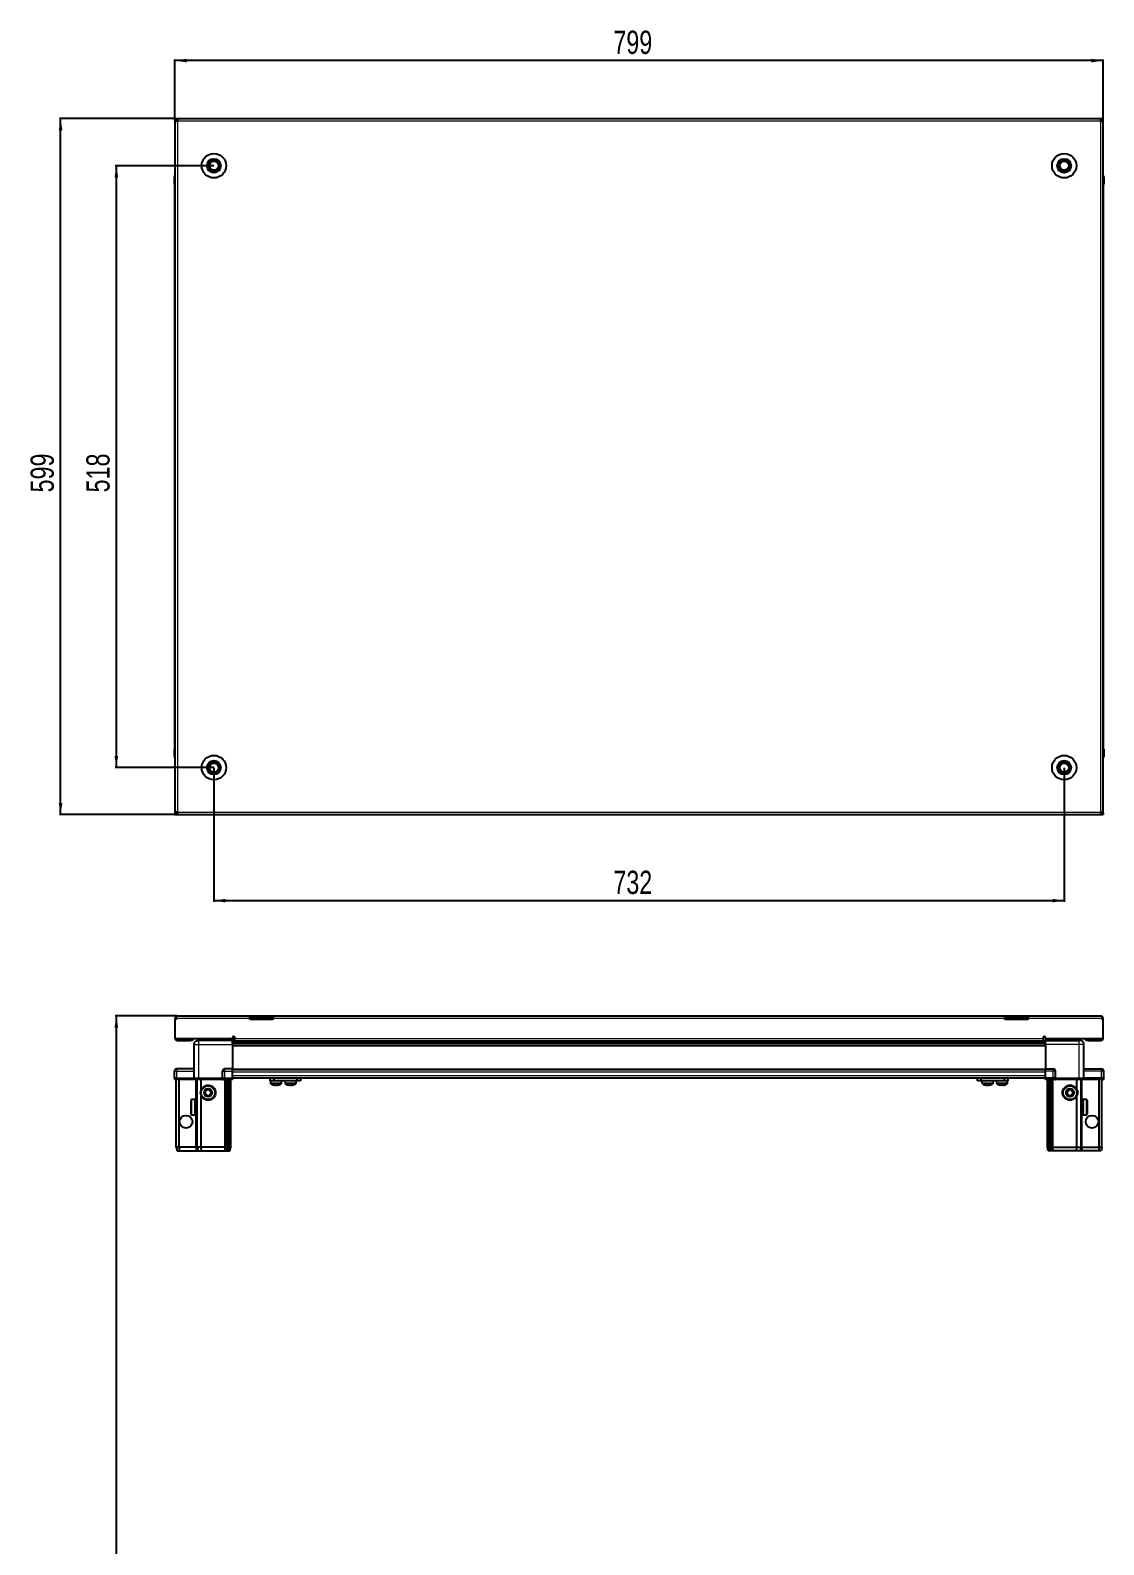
# Model space of a CAD drawing. Header units: millimetres. Extents: x 834 to 4671, y -809 to 1907.
# Drawn here: x 834 to 1758, y 549 to 1852 of the extents above; entities that cross this region are included whole.
import ezdxf

# ---------------------------------------------------------------- set-up
doc = ezdxf.new("R2010")
doc.units = ezdxf.units.MM
doc.layers.add('FORMAT', color=7, linetype='Continuous')
doc.styles.add('SLDTEXTSTYLE0', font='TXT', dxfattribs={"width": 0.75})
doc.dimstyles.new('SLDDIMSTYLE0', dxfattribs={"dimtxt": 20, "dimasz": 10, "dimexe": 0, "dimexo": 0.0625, "dimgap": 5, "dimtad": 2, "dimdec": 1, "dimrnd": 1e-09, "dimzin": 12, "dimdsep": 46, "dimtxsty": 'SLDTEXTSTYLE0', "dimsah": 1, "dimcen": 0.09, "dimadec": 0, "dimazin": 3, "dimtfac": 1, "dimtofl": 0, "dimtmove": 0, "dimatfit": 3, "dimfxl": 0, "dimfrac": 2, "dimtolj": 1, "dimtzin": 12, "dimarcsym": 0})

# ---------------------------------------------------------------- blocks, each defined once
blk = doc.blocks.new('_D')
at = {"layer": 'FORMAT'}
for p, q in [((958.3, 1776.3), (858.8, 1776.3)), ((859.8, 1177.3), (859.8, 1776.3)), ((958.3, 1177.3), (858.8, 1177.3))]:
    blk.add_line(p, q, dxfattribs=at)
for points in [[(859.8, 1776.3), (858.3, 1766.3), (861.4, 1766.3)], [(859.8, 1177.3), (861.4, 1187.3), (858.3, 1187.3)]]:
    blk.add_solid(points, dxfattribs=at)
at = {"layer": 'FORMAT', "insert": (834, 1454.6), "char_height": 20, "attachment_point": 1, "rotation": 90, "style": 'SLDTEXTSTYLE0'}
blk.add_mtext('599', dxfattribs=at)
blk = doc.blocks.new('_D_1')
at = {"layer": 'FORMAT'}
for p, q in [((958.3, 1776.3), (958.3, 1827.3)), ((1757.3, 1826.3), (958.3, 1826.3)), ((1757.3, 1776.3), (1757.3, 1827.3))]:
    blk.add_line(p, q, dxfattribs=at)
for points in [[(958.3, 1826.3), (968.3, 1824.7), (968.3, 1827.8)], [(1757.3, 1826.3), (1747.3, 1827.8), (1747.3, 1824.7)]]:
    blk.add_solid(points, dxfattribs=at)
at = {"layer": 'FORMAT', "insert": (1335.7, 1852), "char_height": 20, "attachment_point": 1, "style": 'SLDTEXTSTYLE0'}
blk.add_mtext('799', dxfattribs=at)
blk = doc.blocks.new('_D_2')
at = {"layer": 'FORMAT'}
for p, q in [((991.8, 1217.7), (991.8, 1102.3)), ((1723.8, 1217.7), (1723.8, 1102.3)), ((991.8, 1103.3), (1723.8, 1103.3))]:
    blk.add_line(p, q, dxfattribs=at)
for points in [[(991.8, 1103.3), (1001.8, 1101.7), (1001.8, 1104.8)], [(1723.8, 1103.3), (1713.8, 1104.8), (1713.8, 1101.7)]]:
    blk.add_solid(points, dxfattribs=at)
at = {"layer": 'FORMAT', "insert": (1335.7, 1129), "char_height": 20, "attachment_point": 1, "style": 'SLDTEXTSTYLE0'}
blk.add_mtext('732', dxfattribs=at)
blk = doc.blocks.new('_D_3')
at = {"layer": 'FORMAT'}
for p, q in [((991.8, 1735.8), (906.8, 1735.8)), ((907.8, 1735.8), (907.8, 1217.8)), ((991.8, 1217.8), (906.8, 1217.8))]:
    blk.add_line(p, q, dxfattribs=at)
for points in [[(907.8, 1735.8), (906.3, 1725.8), (909.4, 1725.8)], [(907.8, 1217.8), (909.4, 1227.8), (906.3, 1227.8)]]:
    blk.add_solid(points, dxfattribs=at)
at = {"layer": 'FORMAT', "insert": (882, 1454.6), "char_height": 20, "attachment_point": 1, "rotation": 90, "style": 'SLDTEXTSTYLE0'}
blk.add_mtext('518', dxfattribs=at)
blk = doc.blocks.new('_D_8')
at = {"layer": 'FORMAT'}
for p, q in [((959.9, 1004), (906.8, 1004)), ((907.8, 1004), (907.8, -802.7)), ((960.4, -802.7), (906.8, -802.7))]:
    blk.add_line(p, q, dxfattribs=at)
for points in [[(907.8, 1004), (906.3, 994), (909.4, 994)], [(907.8, -802.7), (909.4, -792.7), (906.3, -792.7)]]:
    blk.add_solid(points, dxfattribs=at)
at = {"layer": 'FORMAT', "insert": (882, 60), "char_height": 20, "attachment_point": 1, "rotation": 90, "style": 'SLDTEXTSTYLE0'}
blk.add_mtext('1806,7', dxfattribs=at)

msp = doc.modelspace()

# ---------------------------------------------------------------- linework, layer by layer
at = {"color": 7, "linetype": 'Continuous', "lineweight": 25}
for p, q in [((958.32, 1774.76), (958.32, 1776.26)), ((960.42, 1776.26), (958.32, 1776.26)), ((958.32, 1774.76), (960.42, 1774.76)), ((958.32, 1774.76), (958.32, 1774.16)), ((958.32, 1774.16), (958.32, 1179.36)), ((958.32, 1774.16), (960.42, 1774.16)), ((960.42, 1776.26), (960.42, 1774.16)), ((1755.22, 1776.26), (960.42, 1776.26)), ((1755.22, 1774.16), (1755.22, 1776.26)), ((1757.32, 1776.26), (1755.22, 1776.26)), ((1755.22, 1774.76), (1757.32, 1774.76)), ((1755.22, 1774.16), (1757.32, 1774.16)), ((1757.32, 1774.76), (1757.32, 1776.26)), ((1757.32, 1774.16), (1757.32, 1774.76)), ((1757.32, 1179.36), (1757.32, 1774.16)), ((957.82, 1726.26), (957.82, 1719.76)), ((957.82, 1719.76), (957.82, 1726.26)), ((1757.32, 1727.58), (1757.32, 1727.58)), ((1757.82, 1726.26), (1757.82, 1719.76)), ((1757.82, 1719.76), (1757.82, 1726.26)), ((957.82, 1719.76), (957.82, 1719.76)), ((958.32, 1719.76), (957.82, 1719.76)), ((957.97, 1719.76), (957.97, 1233.76)), ((1757.32, 1719.76), (1757.82, 1719.76)), ((1757.67, 1233.76), (1757.67, 1719.76)), ((1757.82, 1719.76), (1757.82, 1719.76)), ((1757.82, 1719.76), (1757.82, 1719.76)), ((957.82, 1227.26), (957.82, 1233.76)), ((957.82, 1233.76), (957.82, 1233.76)), ((957.82, 1233.76), (957.82, 1233.76)), ((957.82, 1233.76), (957.82, 1227.26)), ((958.32, 1233.76), (957.82, 1233.76)), ((958.32, 1225.93), (958.32, 1225.93)), ((1757.32, 1233.76), (1757.82, 1233.76)), ((1757.82, 1233.76), (1757.82, 1233.76)), ((1757.82, 1227.26), (1757.82, 1233.76)), ((1757.82, 1233.76), (1757.82, 1227.26)), ((960.42, 1179.36), (958.32, 1179.36)), ((958.32, 1179.36), (958.32, 1178.76)), ((958.32, 1178.76), (958.32, 1177.26)), ((960.42, 1178.76), (958.32, 1178.76)), ((958.32, 1177.26), (960.42, 1177.26)), ((960.42, 1179.36), (960.42, 1177.26)), ((960.42, 1177.26), (1755.22, 1177.26)), ((1757.32, 1179.36), (1755.22, 1179.36)), ((1755.22, 1177.26), (1755.22, 1179.36)), ((1757.32, 1178.76), (1755.22, 1178.76)), ((1755.22, 1177.26), (1757.32, 1177.26)), ((1757.32, 1178.76), (1757.32, 1179.36)), ((1757.32, 1178.76), (1757.32, 1177.26)), ((959.92, 1003.98), (1022.82, 1003.98)), ((1022.82, 1001.88), (1022.82, 1003.98)), ((1022.82, 1003.98), (1032.82, 1003.98)), ((1032.82, 1003.98), (1042.82, 1003.98)), ((1042.82, 1003.98), (1672.82, 1003.98)), ((1042.82, 1003.98), (1042.82, 1001.88)), ((1672.82, 1001.88), (1672.82, 1003.98)), ((1672.82, 1003.98), (1682.82, 1003.98)), ((1682.82, 1003.98), (1692.82, 1003.98)), ((1692.82, 1003.98), (1755.72, 1003.98)), ((1692.82, 1003.98), (1692.82, 1001.88)), ((959.32, 1001.88), (958.32, 1001.88)), ((958.32, 1001.88), (958.32, 1000.98)), ((958.32, 1000.98), (958.32, 984.48)), ((959.32, 1000.98), (958.32, 1000.98)), ((959.32, 1001.88), (959.32, 1000.98)), ((1032.82, 1002.48), (1022.82, 1002.48)), ((1022.82, 1000.98), (1022.82, 1001.88)), ((1042.82, 1000.98), (1022.82, 1000.98)), ((1042.82, 1002.48), (1032.82, 1002.48)), ((1042.82, 1000.98), (1042.82, 1001.88)), ((1682.82, 1002.48), (1672.82, 1002.48)), ((1672.82, 1000.98), (1672.82, 1001.88)), ((1692.82, 1000.98), (1672.82, 1000.98)), ((1692.82, 1002.48), (1682.82, 1002.48)), ((1692.82, 1000.98), (1692.82, 1001.88)), ((1756.32, 1001.88), (1756.32, 1000.98)), ((1756.32, 1001.88), (1757.32, 1001.88)), ((1757.32, 1000.98), (1756.32, 1000.98)), ((1757.32, 1000.98), (1757.32, 1001.88)), ((1757.32, 984.48), (1757.32, 1000.98)), ((958.32, 984.48), (1007.82, 984.48)), ((960.42, 982.98), (971.32, 982.98)), ((973.32, 982.98), (971.32, 982.98)), ((973.32, 984.48), (973.32, 982.98)), ((974.82, 950.48), (974.82, 979.48)), ((978.57, 984.48), (978.57, 982.98)), ((1007.82, 982.98), (978.82, 982.98)), ((1005.07, 982.98), (1005.07, 984.48)), ((1007.82, 984.48), (1007.82, 985.33)), ((1007.82, 984.48), (1007.82, 982.98)), ((1007.82, 982.33), (1031.7, 982.33)), ((1707.82, 980.53), (1007.82, 980.53)), ((1707.82, 980.5), (1007.82, 980.5)), ((1007.82, 979.48), (1007.82, 958.48)), ((1009.82, 985.33), (1009.82, 984.58)), ((1009.82, 982.48), (1009.82, 984.58)), ((1009.82, 982.48), (1705.82, 982.48)), ((1026.33, 982.48), (1026.33, 982.33)), ((1026.49, 982.48), (1026.49, 982.33)), ((1026.69, 982.48), (1026.69, 982.33)), ((1027.24, 982.48), (1027.24, 982.33)), ((1027.66, 982.48), (1027.66, 982.33)), ((1028.55, 982.48), (1028.55, 982.33)), ((1029.13, 982.48), (1029.13, 982.33)), ((1030.27, 982.48), (1030.27, 982.33)), ((1030.96, 982.48), (1030.96, 982.33)), ((1031.7, 982.33), (1032.24, 982.33)), ((1032.24, 982.48), (1032.24, 982.33)), ((1032.24, 982.33), (1032.25, 982.33)), ((1032.25, 982.33), (1032.98, 982.33)), ((1032.43, 982.48), (1032.43, 982.33)), ((1032.93, 982.48), (1032.93, 982.33)), ((1032.98, 982.48), (1032.98, 982.33)), ((1032.98, 982.33), (1033.95, 982.33)), ((1032.98, 982.33), (1032.98, 982.33)), ((1033.95, 982.33), (1681.7, 982.33)), ((1034.27, 982.48), (1034.27, 982.33)), ((1034.28, 982.48), (1034.28, 982.33)), ((1034.98, 982.48), (1034.98, 982.33)), ((1036.16, 982.48), (1036.16, 982.33)), ((1036.77, 982.48), (1036.77, 982.33)), ((1037.72, 982.48), (1037.72, 982.33)), ((1038.17, 982.48), (1038.17, 982.33)), ((1038.8, 982.48), (1038.8, 982.33)), ((1039.05, 982.48), (1039.05, 982.33)), ((1039.3, 982.48), (1039.3, 982.33)), ((1039.32, 982.48), (1039.32, 982.33)), ((1676.32, 982.48), (1676.32, 982.33)), ((1676.44, 982.48), (1676.44, 982.33)), ((1676.62, 982.48), (1676.62, 982.33)), ((1677.13, 982.48), (1677.13, 982.33)), ((1677.52, 982.48), (1677.52, 982.33)), ((1678.37, 982.48), (1678.37, 982.33)), ((1678.94, 982.48), (1678.94, 982.33)), ((1680.05, 982.48), (1680.05, 982.33)), ((1680.74, 982.48), (1680.74, 982.33)), ((1681.61, 982.33), (1682.01, 982.33)), ((1682.01, 982.48), (1682.01, 982.33)), ((1682.01, 982.33), (1682.74, 982.33)), ((1682.01, 982.33), (1682.01, 982.33)), ((1682.27, 982.48), (1682.27, 982.33)), ((1682.74, 982.48), (1682.74, 982.33)), ((1682.74, 982.33), (1684.04, 982.33)), ((1683.95, 982.33), (1707.82, 982.33)), ((1684.04, 982.48), (1684.04, 982.33)), ((1684.13, 982.48), (1684.13, 982.33)), ((1684.75, 982.48), (1684.75, 982.33)), ((1685.95, 982.48), (1685.95, 982.33)), ((1686.58, 982.48), (1686.58, 982.33)), ((1687.56, 982.48), (1687.56, 982.33)), ((1688.03, 982.48), (1688.03, 982.33)), ((1688.7, 982.48), (1688.7, 982.33)), ((1688.98, 982.48), (1688.98, 982.33)), ((1689.27, 982.48), (1689.27, 982.33)), ((1689.32, 982.33), (1689.32, 982.48)), ((1689.32, 982.48), (1689.32, 982.33)), ((1705.82, 984.58), (1705.82, 985.33)), ((1705.82, 984.58), (1705.82, 982.48)), ((1707.82, 985.33), (1707.82, 984.48)), ((1707.82, 984.48), (1757.32, 984.48)), ((1707.82, 984.48), (1707.82, 982.98)), ((1707.82, 982.98), (1736.82, 982.98)), ((1707.82, 979.48), (1707.82, 958.48)), ((1710.57, 984.48), (1710.57, 982.98)), ((1737.07, 982.98), (1737.07, 984.48)), ((1740.82, 950.48), (1740.82, 979.48)), ((1742.32, 982.98), (1742.32, 984.48)), ((1744.32, 982.98), (1742.32, 982.98)), ((1744.32, 982.98), (1755.22, 982.98)), ((957.82, 950.48), (957.82, 956.48)), ((974.82, 958.48), (959.82, 958.48)), ((999.32, 950.48), (999.32, 956.48)), ((1007.82, 958.48), (1001.32, 958.48)), ((1007.82, 956.48), (1007.82, 958.48)), ((1007.82, 957.83), (1707.82, 957.83)), ((1007.82, 950.48), (1007.82, 956.48)), ((1707.82, 958.48), (1714.32, 958.48)), ((1707.82, 956.48), (1707.82, 958.48)), ((1707.82, 950.48), (1707.82, 956.48)), ((1716.32, 950.48), (1716.32, 956.48)), ((1740.82, 958.48), (1755.82, 958.48)), ((1757.82, 950.48), (1757.82, 956.48)), ((957.82, 950.48), (957.82, 950.14)), ((957.82, 950.48), (957.82, 950.48)), ((957.82, 950.48), (957.82, 950.14)), ((959.82, 950.48), (957.82, 950.48)), ((957.82, 950.14), (958.32, 949.28)), ((957.82, 950.14), (958.32, 949.28)), ((958.32, 949.28), (959.82, 949.28)), ((959.32, 890.98), (959.32, 949.28)), ((959.82, 950.48), (974.62, 950.48)), ((974.62, 949.28), (959.82, 949.28)), ((961.82, 890.98), (961.82, 949.28)), ((974.62, 950.48), (974.82, 950.48)), ((974.82, 949.28), (974.62, 949.28)), ((974.82, 950.48), (974.82, 949.28)), ((974.82, 950.48), (978.82, 950.48)), ((978.82, 949.28), (974.82, 949.28)), ((977.32, 890.98), (977.32, 949.28)), ((978.82, 950.48), (999.12, 950.48)), ((999.12, 949.28), (978.82, 949.28)), ((980.82, 940.48), (980.82, 949.28)), ((999.12, 950.48), (999.32, 950.48)), ((999.32, 949.28), (999.12, 949.28)), ((999.32, 950.48), (999.32, 949.28)), ((1001.32, 950.48), (999.32, 950.48)), ((999.32, 950.48), (1001.32, 950.48)), ((999.32, 949.28), (1000, 949.28)), ((1007.82, 949.28), (1000, 949.28)), ((1001.32, 950.48), (1007.82, 950.48)), ((1001.32, 950.14), (1007.82, 950.14)), ((1002.32, 890.98), (1002.32, 949.28)), ((1003.32, 890.98), (1003.32, 949.28)), ((1004.82, 890.98), (1004.82, 949.28)), ((1006.32, 890.98), (1006.32, 949.28)), ((1007.82, 950.63), (1707.82, 950.63)), ((1007.82, 950.48), (1007.82, 950.14)), ((1007.82, 950.14), (1007.82, 949.28)), ((1040.27, 948.13), (1040.27, 950.63)), ((1043.27, 948.13), (1040.27, 948.13)), ((1040.62, 948.13), (1040.62, 946.22)), ((1043.27, 950.63), (1043.27, 948.13)), ((1063.47, 948.13), (1043.27, 948.13)), ((1050.12, 946.22), (1050.12, 948.13)), ((1053.07, 948.13), (1053.07, 946.22)), ((1053.12, 948.13), (1053.12, 946.22)), ((1062.62, 946.22), (1062.62, 948.13)), ((1063.47, 948.13), (1063.47, 950.63)), ((1066.47, 948.13), (1063.47, 948.13)), ((1066.47, 950.63), (1066.47, 948.13)), ((1649.17, 948.13), (1649.17, 950.63)), ((1652.17, 948.13), (1649.17, 948.13)), ((1652.17, 950.63), (1652.17, 948.13)), ((1672.37, 948.13), (1652.17, 948.13)), ((1653.02, 948.13), (1653.02, 946.22)), ((1662.52, 946.22), (1662.52, 948.13)), ((1662.57, 946.22), (1662.57, 948.13)), ((1665.52, 948.13), (1665.52, 946.22)), ((1672.37, 948.13), (1672.37, 950.63)), ((1675.37, 948.13), (1672.37, 948.13)), ((1675.02, 946.22), (1675.02, 948.13)), ((1675.37, 950.63), (1675.37, 948.13)), ((1707.82, 950.48), (1714.32, 950.48)), ((1707.82, 950.48), (1707.82, 950.14)), ((1707.82, 950.48), (1707.82, 950.48)), ((1714.32, 950.48), (1707.82, 950.48)), ((1707.82, 949.28), (1707.82, 950.14)), ((1707.82, 950.14), (1707.82, 950.14)), ((1707.82, 950.14), (1714.32, 950.14)), ((1715.65, 949.28), (1707.82, 949.28)), ((1709.32, 890.98), (1709.32, 949.28)), ((1710.82, 890.98), (1710.82, 949.28)), ((1712.32, 890.98), (1712.32, 949.28)), ((1713.32, 890.98), (1713.32, 949.28)), ((1716.32, 950.48), (1714.32, 950.48)), ((1715.65, 949.28), (1716.32, 949.28)), ((1716.32, 950.48), (1716.32, 949.28)), ((1716.32, 950.48), (1716.52, 950.48)), ((1716.52, 949.28), (1716.32, 949.28)), ((1716.52, 950.48), (1736.82, 950.48)), ((1736.82, 949.28), (1716.52, 949.28)), ((1734.82, 940.48), (1734.82, 949.28)), ((1736.82, 950.48), (1740.82, 950.48)), ((1740.82, 949.28), (1736.82, 949.28)), ((1738.32, 890.98), (1738.32, 949.28)), ((1740.82, 950.48), (1740.82, 949.28)), ((1740.82, 950.48), (1741.02, 950.48)), ((1741.02, 949.28), (1740.82, 949.28)), ((1741.02, 950.48), (1755.82, 950.48)), ((1755.82, 950.48), (1741.02, 950.48)), ((1755.82, 949.28), (1741.02, 949.28)), ((1753.82, 890.98), (1753.82, 949.28)), ((1757.82, 950.48), (1755.82, 950.48)), ((1755.82, 949.28), (1757.32, 949.28)), ((1756.32, 890.98), (1756.32, 949.28)), ((1757.32, 949.28), (1757.82, 950.14)), ((1757.82, 950.48), (1757.82, 950.14)), ((972.12, 919.78), (972.12, 931.18)), ((975.82, 931.98), (972.92, 931.98)), ((975.32, 931.88), (975.82, 931.88)), ((975.32, 931.88), (975.32, 931.72)), ((975.32, 931.72), (975.82, 931.72)), ((975.32, 931.23), (975.82, 931.23)), ((975.32, 931.23), (975.32, 930.85)), ((975.32, 930.85), (975.82, 930.85)), ((975.32, 930.01), (975.82, 930.01)), ((975.32, 930.01), (975.32, 929.46)), ((975.32, 929.46), (975.82, 929.46)), ((975.32, 928.35), (975.82, 928.35)), ((975.32, 928.35), (975.32, 927.67)), ((975.32, 927.67), (975.82, 927.67)), ((975.32, 926.41), (975.82, 926.41)), ((975.32, 926.41), (975.32, 925.67)), ((975.32, 926.11), (975.82, 926.11)), ((975.32, 925.67), (975.82, 925.67)), ((975.82, 931.88), (975.82, 931.98)), ((975.82, 931.72), (975.82, 931.88)), ((975.82, 931.23), (975.82, 931.72)), ((975.82, 930.85), (975.82, 931.23)), ((975.82, 930.01), (975.82, 930.85)), ((975.82, 929.46), (975.82, 930.01)), ((975.92, 929.88), (975.82, 929.88)), ((975.82, 928.35), (975.82, 929.46)), ((975.82, 927.67), (975.82, 928.35)), ((975.82, 926.41), (975.82, 927.67)), ((975.82, 926.11), (975.82, 926.41)), ((975.82, 924.38), (975.82, 925.67)), ((975.92, 928.36), (975.92, 929.88)), ((975.92, 921.08), (975.92, 928.36)), ((976.81, 928.79), (976.32, 929.48)), ((976.32, 921.48), (976.32, 929.48)), ((977.29, 929.48), (976.81, 928.79)), ((976.81, 922.17), (976.81, 928.79)), ((977.32, 929.48), (977.29, 929.48)), ((977.29, 921.48), (977.29, 929.48)), ((980.82, 890.98), (980.82, 935.48)), ((1734.82, 890.98), (1734.82, 935.48)), ((1738.36, 929.48), (1738.32, 929.48)), ((1738.84, 928.79), (1738.36, 929.48)), ((1738.36, 929.48), (1738.36, 928.43)), ((1738.36, 928.43), (1738.36, 921.48)), ((1739.32, 929.48), (1738.84, 928.79)), ((1738.84, 928.79), (1738.84, 927.92)), ((1738.84, 927.92), (1738.84, 922.17)), ((1739.32, 929.48), (1739.32, 928.43)), ((1739.32, 928.43), (1739.32, 921.48)), ((1739.82, 929.88), (1739.72, 929.88)), ((1739.72, 929.88), (1739.72, 921.08)), ((1742.72, 931.98), (1739.82, 931.98)), ((1739.82, 931.98), (1739.82, 931.97)), ((1740.32, 931.97), (1739.82, 931.97)), ((1739.82, 931.97), (1739.82, 931.89)), ((1739.82, 931.89), (1739.82, 931.54)), ((1740.32, 931.89), (1739.82, 931.89)), ((1740.32, 931.54), (1739.82, 931.54)), ((1739.82, 931.54), (1739.82, 931.24)), ((1739.82, 931.24), (1739.82, 930.52)), ((1740.32, 931.24), (1739.82, 931.24)), ((1740.32, 930.52), (1739.82, 930.52)), ((1739.82, 930.52), (1739.82, 930.03)), ((1739.82, 930.03), (1739.82, 929.01)), ((1740.32, 930.03), (1739.82, 930.03)), ((1740.32, 929.01), (1739.82, 929.01)), ((1739.82, 929.01), (1739.82, 928.37)), ((1739.82, 928.37), (1739.82, 927.15)), ((1740.32, 928.37), (1739.82, 928.37)), ((1740.32, 927.15), (1739.82, 927.15)), ((1739.82, 927.15), (1739.82, 926.61)), ((1740.32, 926.61), (1739.82, 926.61)), ((1739.82, 926.43), (1739.82, 925.13)), ((1740.32, 926.43), (1739.82, 926.43)), ((1740.32, 931.89), (1740.32, 931.97)), ((1740.32, 931.24), (1740.32, 931.54)), ((1740.32, 930.03), (1740.32, 930.52)), ((1740.32, 928.37), (1740.32, 929.01)), ((1740.32, 926.43), (1740.32, 927.15)), ((1743.52, 931.18), (1743.52, 929.69)), ((1743.52, 929.69), (1743.52, 919.78)), ((972.92, 918.98), (975.82, 918.98)), ((975.32, 924.38), (975.82, 924.38)), ((975.32, 924.38), (975.32, 923.66)), ((975.32, 924.24), (975.82, 924.24)), ((975.32, 923.66), (975.82, 923.66)), ((975.32, 922.45), (975.82, 922.45)), ((975.32, 922.45), (975.32, 921.82)), ((975.32, 921.82), (975.82, 921.82)), ((975.32, 920.82), (975.82, 920.82)), ((975.32, 920.82), (975.32, 920.34)), ((975.32, 920.34), (975.82, 920.34)), ((975.32, 919.65), (975.82, 919.65)), ((975.32, 919.65), (975.32, 919.36)), ((975.32, 919.36), (975.82, 919.36)), ((975.32, 919.04), (975.82, 919.04)), ((975.32, 919.04), (975.32, 918.98)), ((975.32, 918.98), (975.82, 918.98)), ((975.82, 923.66), (975.82, 924.24)), ((975.82, 922.45), (975.82, 923.66)), ((975.82, 921.82), (975.82, 922.45)), ((975.82, 920.82), (975.82, 921.82)), ((975.82, 921.08), (975.92, 921.08)), ((975.82, 920.34), (975.82, 920.82)), ((975.82, 919.65), (975.82, 920.34)), ((975.82, 919.36), (975.82, 919.65)), ((975.82, 919.04), (975.82, 919.36)), ((975.82, 918.98), (975.82, 919.04)), ((975.82, 918.98), (975.82, 918.98)), ((976.32, 921.48), (976.81, 922.17)), ((976.81, 922.17), (977.29, 921.48)), ((977.29, 921.48), (977.32, 921.48)), ((1738.32, 921.48), (1738.36, 921.48)), ((1738.36, 921.48), (1738.84, 922.17)), ((1738.84, 922.17), (1739.32, 921.48)), ((1739.72, 921.08), (1739.82, 921.08)), ((1740.32, 925.13), (1739.82, 925.13)), ((1740.32, 924.74), (1739.82, 924.74)), ((1739.82, 924.74), (1739.82, 924.39)), ((1740.32, 924.39), (1739.82, 924.39)), ((1739.82, 924.39), (1739.82, 923.14)), ((1740.32, 923.14), (1739.82, 923.14)), ((1739.82, 923.14), (1739.82, 922.47)), ((1739.82, 922.47), (1739.82, 921.38)), ((1740.32, 922.47), (1739.82, 922.47)), ((1740.32, 921.38), (1739.82, 921.38)), ((1739.82, 921.38), (1739.82, 920.83)), ((1739.82, 920.83), (1739.82, 920.02)), ((1740.32, 920.83), (1739.82, 920.83)), ((1740.32, 920.02), (1739.82, 920.02)), ((1739.82, 920.02), (1739.82, 919.66)), ((1739.82, 919.66), (1739.82, 919.2)), ((1740.32, 919.66), (1739.82, 919.66)), ((1740.32, 919.2), (1739.82, 919.2)), ((1739.82, 919.2), (1739.82, 919.05)), ((1739.82, 919.05), (1739.82, 918.98)), ((1740.32, 919.05), (1739.82, 919.05)), ((1739.82, 918.98), (1742.72, 918.98)), ((1740.32, 924.39), (1740.32, 925.13)), ((1740.32, 922.47), (1740.32, 923.14)), ((1740.32, 920.83), (1740.32, 921.38)), ((1740.32, 919.66), (1740.32, 920.02)), ((1740.32, 919.05), (1740.32, 919.2)), ((961.82, 890.98), (959.32, 890.98)), ((959.32, 890.98), (960.13, 887.98)), ((960.13, 887.98), (961.98, 887.98)), ((976.32, 890.98), (961.82, 890.98)), ((961.82, 890.98), (961.98, 887.98)), ((961.98, 887.98), (976.32, 887.98)), ((977.32, 890.98), (976.32, 890.98)), ((976.32, 887.98), (978.13, 887.98)), ((980.82, 890.98), (977.32, 890.98)), ((977.32, 890.98), (978.13, 887.98)), ((978.13, 887.98), (981.16, 887.98)), ((1001.32, 890.98), (980.82, 890.98)), ((981.16, 887.98), (980.82, 890.98)), ((981.16, 887.98), (1001.32, 887.98)), ((1002.32, 890.98), (1001.32, 890.98)), ((1001.32, 887.98), (1003.13, 887.98)), ((1003.32, 890.98), (1002.32, 890.98)), ((1003.13, 887.98), (1002.32, 890.98)), ((1003.13, 887.98), (1003.87, 887.98)), ((1004.82, 890.98), (1003.32, 890.98)), ((1003.87, 887.98), (1003.32, 890.98)), ((1003.87, 887.98), (1004.37, 887.98)), ((1004.37, 887.98), (1004.82, 890.98)), ((1004.37, 887.98), (1005.52, 887.98)), ((1006.32, 890.98), (1004.82, 890.98)), ((1005.52, 887.98), (1006.32, 890.98)), ((1709.32, 890.98), (1710.82, 890.98)), ((1710.13, 887.98), (1709.32, 890.98)), ((1711.28, 887.98), (1710.13, 887.98)), ((1710.82, 890.98), (1712.32, 890.98)), ((1711.28, 887.98), (1710.82, 890.98)), ((1711.78, 887.98), (1711.28, 887.98)), ((1711.78, 887.98), (1712.32, 890.98)), ((1712.52, 887.98), (1711.78, 887.98)), ((1712.32, 890.98), (1713.32, 890.98)), ((1712.52, 887.98), (1713.32, 890.98)), ((1714.32, 887.98), (1712.52, 887.98)), ((1713.32, 890.98), (1714.32, 890.98)), ((1714.32, 890.98), (1734.82, 890.98)), ((1734.49, 887.98), (1714.32, 887.98)), ((1734.49, 887.98), (1734.82, 890.98)), ((1737.52, 887.98), (1734.49, 887.98)), ((1734.82, 890.98), (1738.32, 890.98)), ((1738.32, 890.98), (1737.52, 887.98)), ((1739.32, 887.98), (1737.52, 887.98)), ((1738.32, 890.98), (1739.32, 890.98)), ((1739.32, 890.98), (1753.82, 890.98)), ((1753.67, 887.98), (1739.32, 887.98)), ((1753.82, 890.98), (1753.67, 887.98)), ((1755.52, 887.98), (1753.67, 887.98)), ((1753.82, 890.98), (1756.32, 890.98)), ((1756.32, 890.98), (1755.52, 887.98))]:
    msp.add_line(p, q, dxfattribs=at)
at = {"color": 8, "linetype": 'Continuous', "lineweight": 18}
for p, q in [((1755.22, 1774.16), (960.42, 1774.16)), ((960.42, 1774.16), (960.42, 1179.36)), ((1755.22, 1179.36), (1755.22, 1774.16)), ((958.32, 1726.26), (957.82, 1726.26)), ((1757.32, 1726.26), (1757.82, 1726.26)), ((958.32, 1227.26), (957.82, 1227.26)), ((1757.32, 1227.26), (1757.82, 1227.26)), ((960.42, 1179.36), (1755.22, 1179.36)), ((1032.82, 1002.48), (1032.82, 1003.98)), ((1682.82, 1003.98), (1682.82, 1002.48)), ((1022.82, 1001.88), (959.32, 1001.88)), ((1672.82, 1001.88), (1042.82, 1001.88)), ((1756.32, 1001.88), (1692.82, 1001.88)), ((960.42, 984.48), (960.42, 982.98)), ((971.32, 982.98), (971.32, 984.48)), ((978.82, 979.48), (1007.82, 979.48)), ((978.82, 950.48), (978.82, 979.48)), ((1007.82, 982.98), (1009.82, 982.98)), ((1707.82, 981.74), (1007.82, 981.74)), ((1007.82, 979.29), (1707.82, 979.29)), ((1707.82, 977.88), (1007.82, 977.88)), ((1009.82, 984.58), (1705.82, 984.58)), ((1705.82, 982.98), (1707.82, 982.98)), ((1736.82, 979.48), (1707.82, 979.48)), ((1736.82, 950.48), (1736.82, 979.48)), ((1744.32, 984.48), (1744.32, 982.98)), ((1755.22, 984.48), (1755.22, 982.98)), ((957.82, 956.48), (959.82, 956.48)), ((959.82, 958.48), (959.82, 956.48)), ((959.82, 956.48), (974.82, 956.48)), ((959.82, 950.48), (959.82, 956.48)), ((999.32, 956.48), (1001.32, 956.48)), ((1001.32, 956.48), (1001.32, 958.48)), ((1001.32, 956.48), (1007.82, 956.48)), ((1001.32, 950.48), (1001.32, 956.48)), ((1007.82, 958.48), (1707.82, 958.48)), ((1007.82, 955.83), (1707.82, 955.83)), ((1007.82, 952.63), (1707.82, 952.63)), ((1714.32, 956.48), (1707.82, 956.48)), ((1714.32, 956.48), (1714.32, 958.48)), ((1714.32, 950.48), (1714.32, 956.48)), ((1716.32, 956.48), (1714.32, 956.48)), ((1755.82, 956.48), (1740.82, 956.48)), ((1755.82, 958.48), (1755.82, 956.48)), ((1755.82, 950.48), (1755.82, 956.48)), ((1757.82, 956.48), (1755.82, 956.48)), ((959.82, 950.48), (959.82, 949.28)), ((974.62, 949.28), (974.62, 950.48)), ((976.32, 929.48), (976.32, 949.28)), ((978.82, 950.48), (978.82, 949.28)), ((999.12, 949.28), (999.12, 950.48)), ((1001.32, 950.48), (1001.32, 950.14)), ((1001.32, 890.98), (1001.32, 949.28)), ((1050.12, 946.22), (1040.62, 946.22)), ((1049.93, 945.85), (1040.82, 945.85)), ((1053.12, 946.22), (1053.07, 946.22)), ((1062.62, 946.22), (1053.12, 946.22)), ((1053.32, 945.85), (1053.27, 945.85)), ((1062.43, 945.85), (1053.32, 945.85)), ((1655.23, 946.22), (1653.02, 946.22)), ((1655.34, 945.85), (1653.22, 945.85)), ((1662.52, 946.22), (1655.23, 946.22)), ((1662.33, 945.85), (1655.34, 945.85)), ((1662.38, 945.85), (1662.33, 945.85)), ((1662.57, 946.22), (1662.52, 946.22)), ((1673.03, 946.22), (1665.52, 946.22)), ((1672.92, 945.85), (1665.72, 945.85)), ((1674.83, 945.85), (1672.92, 945.85)), ((1675.02, 946.22), (1673.03, 946.22)), ((1707.82, 950.48), (1707.82, 950.14)), ((1714.32, 950.48), (1714.32, 950.14)), ((1714.32, 890.98), (1714.32, 949.28)), ((1716.52, 950.48), (1716.52, 949.28)), ((1736.82, 950.48), (1736.82, 949.28)), ((1739.32, 929.48), (1739.32, 949.28)), ((1741.02, 950.48), (1741.02, 949.28)), ((1755.82, 950.48), (1755.82, 949.28)), ((972.92, 918.98), (972.92, 931.98)), ((1742.72, 931.98), (1742.72, 930.28)), ((1742.72, 930.28), (1742.72, 918.98)), ((976.32, 890.98), (976.32, 921.48)), ((1739.32, 890.98), (1739.32, 921.48)), ((976.32, 890.98), (976.32, 887.98)), ((1001.32, 887.98), (1001.32, 890.98)), ((1714.32, 887.98), (1714.32, 890.98)), ((1739.32, 890.98), (1739.32, 887.98))]:
    msp.add_line(p, q, dxfattribs=at)
at = {"color": 7, "linetype": 'Continuous', "lineweight": 25}
for centre, radius in [((991.82, 1735.76), 10.5), ((991.82, 1735.76), 6), ((991.82, 1735.76), 3.9), ((1723.82, 1735.76), 10.5), ((1723.82, 1735.76), 6), ((1723.82, 1735.76), 3.9), ((991.82, 1217.76), 10.5), ((1723.82, 1217.76), 10.5), ((991.82, 1217.76), 6), ((991.82, 1217.76), 3.9), ((1723.82, 1217.76), 6), ((1723.82, 1217.76), 3.9), ((986.82, 937.98), 6.5), ((986.82, 937.98), 3.46), ((1728.82, 937.98), 6.5), ((1728.82, 937.98), 3.46), ((967.82, 912.98), 5.5), ((1747.82, 912.98), 5.5)]:
    msp.add_circle(centre, radius, dxfattribs=at)
at = {"color": 8, "linetype": 'Continuous', "lineweight": 18}
for centre in [(986.82, 937.98), (1728.82, 937.98)]:
    msp.add_circle(centre, 5.7, dxfattribs=at)
at = {"color": 7, "linetype": 'Continuous', "lineweight": 25}
for centre, radius, start, end in [((991.82, 1735.76), 4.62, 120, 180), ((991.82, 1735.76), 4.62, 180, 240), ((991.82, 1735.76), 4.62, 60, 120), ((991.82, 1735.76), 4.62, 0, 60), ((991.82, 1735.76), 4.62, 300, 0), ((1723.82, 1735.76), 4.62, 120, 180), ((1723.82, 1735.76), 4.62, 180, 240), ((1723.82, 1735.76), 4.62, 60, 120), ((1723.82, 1735.76), 4.62, 360, 60), ((1723.82, 1735.76), 4.62, 300, 360), ((959.82, 1726.26), 2, 138.59038, 180), ((991.82, 1735.76), 4.62, 240, 300), ((1723.82, 1735.76), 4.62, 240, 300), ((1755.82, 1726.26), 2, 0, 41.40962), ((1755.82, 1726.26), 2, 0, 41.40962), ((959.82, 1227.26), 2, 180, 199.56674), ((959.82, 1227.26), 2, 180, 221.40962), ((959.82, 1227.26), 2, 213.78451, 221.40962), ((1755.82, 1227.26), 2, 318.57492, 360), ((1755.82, 1227.26), 2, 318.59038, 0), ((991.82, 1217.76), 4.62, 120, 180), ((991.82, 1217.76), 4.62, 180, 240), ((991.82, 1217.76), 4.62, 60, 120), ((991.82, 1217.76), 4.62, 240, 300), ((991.82, 1217.76), 4.62, 0, 60), ((991.82, 1217.76), 4.62, 300, 0), ((1723.82, 1217.76), 4.62, 120, 180), ((1723.82, 1217.76), 4.62, 180, 240), ((1723.82, 1217.76), 4.62, 60, 120), ((1723.82, 1217.76), 4.62, 240, 300), ((1723.82, 1217.76), 4.62, 0, 60), ((1723.82, 1217.76), 4.62, 300, 0), ((960.42, 985.08), 2.1, 196.60155, 270), ((1008.82, 985.33), 1, 0, 180), ((1706.82, 985.33), 1, 0, 180), ((1755.22, 985.08), 2.1, 270, 343.39845), ((959.82, 956.48), 2, 90, 180), ((1001.32, 956.48), 2, 90, 180), ((1714.32, 956.48), 2, 0, 90), ((1755.82, 956.48), 2, 0, 90), ((986.82, 937.98), 2.5, 134.92207, 194.92207), ((986.82, 937.98), 2.5, 74.92207, 134.92207), ((986.82, 937.98), 2.5, 14.92207, 74.92207), ((986.82, 937.98), 2.5, 314.92207, 14.92207), ((1041.07, 946.22), 0.45, 180, 235.28209), ((1045.37, 952.43), 8, 235.28209, 258.9392), ((1045.37, 952.43), 8, 281.00757, 304.71791), ((1049.67, 946.22), 0.45, 304.71791, 0), ((1053.52, 946.22), 0.45, 180, 235.28209), ((1053.57, 946.22), 0.45, 180, 235.28209), ((1057.82, 952.43), 8, 235.28209, 255.8287), ((1057.87, 952.43), 8, 235.28209, 259.06255), ((1057.87, 952.43), 8, 280.87532, 304.71791), ((1062.17, 946.22), 0.45, 304.71791, 0), ((1653.47, 946.22), 0.45, 180, 235.28209), ((1657.77, 952.43), 8, 235.28209, 259.05401), ((1657.77, 952.43), 8, 280.84597, 304.71791), ((1657.82, 952.43), 8, 280.92113, 304.71791), ((1662.07, 946.22), 0.45, 304.71791, 0), ((1662.12, 946.22), 0.45, 304.71791, 0), ((1665.97, 946.22), 0.45, 180, 235.28209), ((1670.27, 952.43), 8, 235.28209, 258.92302), ((1670.27, 952.43), 8, 280.93918, 304.71791), ((1674.57, 946.22), 0.45, 304.71791, 0), ((1728.82, 937.98), 2.5, 118.29497, 178.29497), ((1728.82, 937.98), 2.5, 58.29497, 118.29497), ((1728.82, 937.98), 2.5, 358.29497, 58.29497), ((972.92, 931.18), 0.8, 90, 180), ((976.32, 929.88), 0.4, 180, 270), ((986.82, 937.98), 2.5, 194.92207, 254.92207), ((986.82, 937.98), 2.5, 254.92207, 314.92207), ((1728.82, 937.98), 2.5, 178.29497, 238.29497), ((1728.82, 937.98), 2.5, 238.29497, 298.29497), ((1728.82, 937.98), 2.5, 298.29497, 358.29497), ((1739.32, 929.88), 0.4, 270, 0), ((1742.72, 931.18), 0.8, 360, 90), ((972.92, 919.78), 0.8, 180, 270), ((976.32, 921.08), 0.4, 90, 180), ((1739.32, 921.08), 0.4, 360, 90), ((1742.72, 919.78), 0.8, 270, 0)]:
    msp.add_arc(centre, radius, start, end, dxfattribs=at)
for centre, start_param, end_param in [((1001.32, 946.68), 0, 0.7227342), ((1714.32, 946.68), 5.5604511, 6.2831853)]:
    msp.add_ellipse(centre, major_axis=(0, 3.46), ratio=0.5773503, start_param=start_param, end_param=end_param, dxfattribs=at)
for points, knots in [([(987.21, 1735.76), (987.54, 1736.33), (988.1, 1737.31), (988.92, 1738.73), (989.33, 1739.44), (989.52, 1739.76)], [0, 0, 0, 0, 0.4391308, 0.7513783, 1, 1, 1, 1]), ([(989.52, 1731.76), (989.18, 1732.33), (988.62, 1733.31), (987.8, 1734.73), (987.39, 1735.44), (987.21, 1735.76)], [0, 0, 0, 0, 0.4391308, 0.7513783, 1, 1, 1, 1]), ([(989.52, 1739.76), (989.72, 1739.76), (990.42, 1739.76), (991.73, 1739.76), (993.12, 1739.76), (993.87, 1739.76), (994.13, 1739.76)], [0, 0, 0, 0, 0.1393293, 0.4852696, 0.8163565, 1, 1, 1, 1]), ([(994.13, 1739.76), (994.46, 1739.18), (995.03, 1738.2), (995.85, 1736.78), (996.26, 1736.07), (996.44, 1735.76)], [0, 0, 0, 0, 0.4391308, 0.7513783, 1, 1, 1, 1]), ([(996.44, 1735.76), (996.11, 1735.18), (995.55, 1734.2), (994.72, 1732.78), (994.32, 1732.07), (994.13, 1731.76)], [0, 0, 0, 0, 0.4391308, 0.7513783, 1, 1, 1, 1]), ([(1719.21, 1735.76), (1719.54, 1736.33), (1720.1, 1737.31), (1720.92, 1738.73), (1721.33, 1739.44), (1721.52, 1739.76)], [0, 0, 0, 0, 0.4391308, 0.7513783, 1, 1, 1, 1]), ([(1721.52, 1731.76), (1721.18, 1732.33), (1720.62, 1733.31), (1719.8, 1734.73), (1719.39, 1735.44), (1719.21, 1735.76)], [0, 0, 0, 0, 0.4391308, 0.7513783, 1, 1, 1, 1]), ([(1721.52, 1739.76), (1721.72, 1739.76), (1722.42, 1739.76), (1723.73, 1739.76), (1725.12, 1739.76), (1725.87, 1739.76), (1726.13, 1739.76)], [0, 0, 0, 0, 0.1393293, 0.4852696, 0.8163565, 1, 1, 1, 1]), ([(1726.13, 1739.76), (1726.46, 1739.18), (1727.03, 1738.2), (1727.85, 1736.78), (1728.26, 1736.07), (1728.44, 1735.76)], [0, 0, 0, 0, 0.4391308, 0.7513783, 1, 1, 1, 1]), ([(1728.44, 1735.76), (1728.11, 1735.18), (1727.55, 1734.2), (1726.72, 1732.78), (1726.32, 1732.07), (1726.13, 1731.76)], [0, 0, 0, 0, 0.4391308, 0.7513783, 1, 1, 1, 1]), ([(994.13, 1731.76), (993.87, 1731.76), (993.12, 1731.76), (991.73, 1731.76), (990.42, 1731.76), (989.72, 1731.76), (989.52, 1731.76)], [0, 0, 0, 0, 0.1836435, 0.5147304, 0.8606707, 1, 1, 1, 1]), ([(1726.13, 1731.76), (1725.87, 1731.76), (1725.12, 1731.76), (1723.73, 1731.76), (1722.42, 1731.76), (1721.72, 1731.76), (1721.52, 1731.76)], [0, 0, 0, 0, 0.1836435, 0.5147304, 0.8606707, 1, 1, 1, 1]), ([(987.21, 1217.76), (987.54, 1218.33), (988.1, 1219.31), (988.92, 1220.73), (989.33, 1221.44), (989.52, 1221.76)], [0, 0, 0, 0, 0.4391308, 0.7513783, 1, 1, 1, 1]), ([(989.52, 1213.76), (989.18, 1214.33), (988.62, 1215.31), (987.8, 1216.73), (987.39, 1217.44), (987.21, 1217.76)], [0, 0, 0, 0, 0.4391308, 0.7513783, 1, 1, 1, 1]), ([(989.52, 1221.76), (989.72, 1221.76), (990.42, 1221.76), (991.73, 1221.76), (993.12, 1221.76), (993.87, 1221.76), (994.13, 1221.76)], [0, 0, 0, 0, 0.1393293, 0.4852696, 0.8163565, 1, 1, 1, 1]), ([(994.13, 1213.76), (993.87, 1213.76), (993.12, 1213.76), (991.73, 1213.76), (990.42, 1213.76), (989.72, 1213.76), (989.52, 1213.76)], [0, 0, 0, 0, 0.1836435, 0.5147304, 0.8606707, 1, 1, 1, 1]), ([(994.13, 1221.76), (994.46, 1221.18), (995.03, 1220.2), (995.85, 1218.78), (996.26, 1218.07), (996.44, 1217.76)], [0, 0, 0, 0, 0.4391308, 0.7513783, 1, 1, 1, 1]), ([(996.44, 1217.76), (996.11, 1217.18), (995.55, 1216.2), (994.72, 1214.78), (994.32, 1214.07), (994.13, 1213.76)], [0, 0, 0, 0, 0.4391308, 0.7513783, 1, 1, 1, 1]), ([(1719.21, 1217.76), (1719.54, 1218.33), (1720.1, 1219.31), (1720.92, 1220.73), (1721.33, 1221.44), (1721.52, 1221.76)], [0, 0, 0, 0, 0.4391308, 0.7513783, 1, 1, 1, 1]), ([(1721.52, 1213.76), (1721.18, 1214.33), (1720.62, 1215.31), (1719.8, 1216.73), (1719.39, 1217.44), (1719.21, 1217.76)], [0, 0, 0, 0, 0.4391308, 0.7513783, 1, 1, 1, 1]), ([(1721.52, 1221.76), (1721.72, 1221.76), (1722.42, 1221.76), (1723.73, 1221.76), (1725.12, 1221.76), (1725.87, 1221.76), (1726.13, 1221.76)], [0, 0, 0, 0, 0.1393293, 0.4852696, 0.8163565, 1, 1, 1, 1]), ([(1726.13, 1213.76), (1725.87, 1213.76), (1725.12, 1213.76), (1723.73, 1213.76), (1722.42, 1213.76), (1721.72, 1213.76), (1721.52, 1213.76)], [0, 0, 0, 0, 0.1836435, 0.5147304, 0.8606707, 1, 1, 1, 1]), ([(1726.13, 1221.76), (1726.46, 1221.18), (1727.03, 1220.2), (1727.85, 1218.78), (1728.26, 1218.07), (1728.44, 1217.76)], [0, 0, 0, 0, 0.4391308, 0.7513783, 1, 1, 1, 1]), ([(1728.44, 1217.76), (1728.11, 1217.18), (1727.55, 1216.2), (1726.72, 1214.78), (1726.32, 1214.07), (1726.13, 1213.76)], [0, 0, 0, 0, 0.4391308, 0.7513783, 1, 1, 1, 1]), ([(959.92, 1003.88), (959.84, 1003.87), (959.52, 1003.83), (959.04, 1003.5), (958.57, 1002.95), (958.35, 1002.37), (958.33, 1002), (958.32, 1001.88)], [0, 0, 0, 0, 0.08926243, 0.34750854, 0.60575149, 0.86399435, 1, 1, 1, 1]), ([(959.32, 1001.88), (959.37, 1002.13), (959.46, 1002.62), (959.59, 1003.26), (959.72, 1003.73), (959.84, 1003.95), (959.9, 1003.97), (959.92, 1003.98)], [0, 0, 0, 0, 0.2302553, 0.4485219, 0.6667858, 0.8850496, 1, 1, 1, 1]), ([(1755.72, 1003.98), (1755.77, 1003.95), (1755.86, 1003.9), (1755.99, 1003.5), (1756.12, 1002.95), (1756.24, 1002.37), (1756.3, 1002), (1756.32, 1001.88)], [0, 0, 0, 0, 0.23025534, 0.4485219, 0.6667858, 0.88504963, 1, 1, 1, 1]), ([(1757.32, 1001.88), (1757.3, 1002.13), (1757.25, 1002.62), (1756.85, 1003.26), (1756.34, 1003.72), (1755.92, 1003.84), (1755.73, 1003.89)], [0, 0, 0, 0, 0.2732435, 0.5322599, 0.7912732, 1, 1, 1, 1]), ([(974.82, 979.48), (974.87, 979.92), (974.94, 980.59), (975.38, 981.41), (975.83, 981.97), (976.39, 982.42), (977.21, 982.86), (977.88, 982.93), (978.32, 982.98)], [0, 0, 0, 0, 0.2394568, 0.3683607, 0.5, 0.6316393, 0.7605432, 1, 1, 1, 1]), ([(978.82, 982.98), (978.76, 982.98), (978.63, 982.98), (978.46, 982.98), (978.35, 982.98), (978.33, 982.98), (978.32, 982.98)], [0, 0, 0, 0, 0.2493943, 0.5003335, 0.7501667, 1, 1, 1, 1]), ([(1007.82, 979.48), (1007.82, 979.87), (1007.82, 980.66), (1007.82, 981.71), (1007.82, 982.5), (1007.82, 982.92), (1007.82, 982.96), (1007.82, 982.98)], [0, 0, 0, 0, 0.2146939, 0.4293877, 0.6440816, 0.8587754, 1, 1, 1, 1]), ([(1707.82, 979.48), (1707.82, 979.87), (1707.82, 980.66), (1707.82, 981.71), (1707.82, 982.5), (1707.82, 982.92), (1707.82, 982.96), (1707.82, 982.98)], [0, 0, 0, 0, 0.2146939, 0.4293877, 0.6440816, 0.8587754, 1, 1, 1, 1]), ([(1736.82, 982.98), (1736.89, 982.98), (1737.02, 982.98), (1737.19, 982.98), (1737.3, 982.98), (1737.32, 982.98), (1737.32, 982.98)], [0, 0, 0, 0, 0.2493943, 0.50033348, 0.75016674, 1, 1, 1, 1]), ([(1740.82, 979.48), (1740.78, 979.92), (1740.71, 980.59), (1740.27, 981.41), (1739.82, 981.97), (1739.26, 982.42), (1738.44, 982.86), (1737.76, 982.93), (1737.32, 982.98)], [0, 0, 0, 0, 0.2394568, 0.3683607, 0.5, 0.6316393, 0.7605432, 1, 1, 1, 1]), ([(984.04, 938.73), (984.4, 939.09), (985.09, 939.77), (985.76, 940.45), (986.08, 940.77)], [0, 0, 0, 0, 0.5346859, 1, 1, 1, 1]), ([(984.78, 935.94), (984.69, 936.27), (984.48, 937.07), (984.22, 938.03), (984.07, 938.61), (984.04, 938.73)], [0, 0, 0, 0, 0.3629006, 0.8668753, 1, 1, 1, 1]), ([(986.08, 940.77), (986.58, 940.63), (987.51, 940.38), (988.44, 940.13), (988.87, 940.01)], [0, 0, 0, 0, 0.5346859, 1, 1, 1, 1]), ([(988.87, 940.01), (988.9, 939.89), (989.05, 939.32), (989.31, 938.35), (989.52, 937.56), (989.61, 937.23)], [0, 0, 0, 0, 0.1331247, 0.6370994, 1, 1, 1, 1]), ([(1043.87, 944.57), (1043.87, 944.57), (1043.87, 944.57), (1043.74, 944.6), (1043.56, 944.65), (1043.41, 944.7), (1043.33, 944.74), (1043.32, 944.75), (1043.32, 944.75), (1043.33, 944.75), (1043.36, 944.75), (1043.43, 944.73), (1043.72, 944.66), (1044.1, 944.59), (1044.51, 944.56), (1044.79, 944.59), (1044.94, 944.65), (1045.04, 944.72), (1045.12, 944.74), (1045.14, 944.75), (1045.16, 944.75), (1045.18, 944.75), (1045.22, 944.74), (1045.33, 944.71), (1045.48, 944.64), (1045.71, 944.58), (1046, 944.56), (1046.35, 944.58), (1046.65, 944.63), (1046.9, 944.68), (1047.01, 944.71), (1047.09, 944.73), (1047.15, 944.74), (1047.19, 944.75), (1047.2, 944.75), (1047.21, 944.75), (1047.21, 944.75)], [0, 0, 0, 0, 0.0260981, 0.0798373, 0.1372046, 0.1783571, 0.1990393, 0.2033396, 0.2076895, 0.2107229, 0.2145438, 0.2214795, 0.2486016, 0.3557772, 0.404897, 0.4544227, 0.54605, 0.5914038, 0.5971187, 0.6013251, 0.6043817, 0.6074438, 0.6119905, 0.6242286, 0.6785193, 0.7597502, 0.8043048, 0.8490258, 0.923625, 0.9513598, 0.9687075, 0.9799959, 0.9911421, 0.9954732, 0.998845, 1, 1, 1, 1]), ([(1047.21, 944.75), (1047.21, 944.75), (1047.22, 944.75), (1047.22, 944.74), (1047.18, 944.71), (1047.03, 944.64), (1046.9, 944.59), (1046.84, 944.56), (1046.89, 944.57), (1046.91, 944.58)], [0, 0, 0, 0, 0.0151829, 0.0365363, 0.0956997, 0.3601423, 0.6752387, 0.8745348, 1, 1, 1, 1]), ([(1056.36, 944.57), (1056.37, 944.57), (1056.38, 944.57), (1056.24, 944.61), (1056.08, 944.68), (1055.97, 944.73), (1055.96, 944.75), (1055.97, 944.75), (1055.98, 944.75), (1056.01, 944.74), (1056.1, 944.73), (1056.43, 944.65), (1056.86, 944.57), (1057.29, 944.56), (1057.51, 944.6), (1057.68, 944.65), (1057.8, 944.7), (1057.88, 944.74), (1057.93, 944.75), (1057.96, 944.75), (1057.98, 944.75), (1058.01, 944.75), (1058.06, 944.73), (1058.2, 944.66), (1058.35, 944.59), (1058.66, 944.56), (1059.04, 944.59), (1059.43, 944.65), (1059.72, 944.72), (1059.83, 944.74), (1059.86, 944.75), (1059.87, 944.75), (1059.87, 944.75), (1059.87, 944.74), (1059.81, 944.71), (1059.64, 944.64), (1059.44, 944.58), (1059.4, 944.57), (1059.39, 944.57)], [0, 0, 0, 0, 0.0283629, 0.0806823, 0.1383562, 0.1672924, 0.1709175, 0.1737955, 0.1766977, 0.1800498, 0.1863992, 0.2130773, 0.319019, 0.3539804, 0.3992833, 0.4476446, 0.4823368, 0.4997721, 0.5033973, 0.5070643, 0.5096216, 0.5128427, 0.5186896, 0.5415539, 0.6319042, 0.6733129, 0.7150637, 0.7923067, 0.8305407, 0.8353583, 0.8389044, 0.8414812, 0.8440625, 0.8478955, 0.8582124, 0.9039802, 0.9724588, 1, 1, 1, 1]), ([(1656.26, 944.57), (1656.25, 944.57), (1656.21, 944.58), (1656.01, 944.64), (1655.84, 944.71), (1655.79, 944.74), (1655.77, 944.75), (1655.78, 944.75), (1655.79, 944.75), (1655.8, 944.75), (1655.85, 944.74), (1656.08, 944.69), (1656.41, 944.62), (1656.79, 944.57), (1657.07, 944.56), (1657.33, 944.6), (1657.47, 944.67), (1657.59, 944.73), (1657.64, 944.75), (1657.67, 944.75), (1657.69, 944.75), (1657.71, 944.75), (1657.76, 944.74), (1657.88, 944.69), (1658.03, 944.62), (1658.29, 944.57), (1658.64, 944.57), (1659.01, 944.61), (1659.35, 944.68), (1659.57, 944.73), (1659.65, 944.75), (1659.67, 944.75), (1659.68, 944.75), (1659.69, 944.74), (1659.67, 944.73), (1659.51, 944.65), (1659.27, 944.57), (1659.28, 944.57), (1659.28, 944.57)], [0, 0, 0, 0, 0.0245191, 0.1059739, 0.1338421, 0.1478185, 0.1535531, 0.1564027, 0.1592796, 0.1617801, 0.1664773, 0.1816483, 0.2541107, 0.3009981, 0.3355791, 0.3791917, 0.4620214, 0.4826759, 0.486455, 0.4902707, 0.4928167, 0.4953568, 0.4997844, 0.513427, 0.5769545, 0.6409725, 0.679017, 0.7313711, 0.7890832, 0.8180386, 0.8216661, 0.824546, 0.8274502, 0.8308045, 0.8371581, 0.8638539, 0.9698659, 1, 1, 1, 1]), ([(1668.74, 944.58), (1668.76, 944.57), (1668.8, 944.56), (1668.75, 944.59), (1668.63, 944.63), (1668.52, 944.68), (1668.47, 944.71), (1668.44, 944.73), (1668.43, 944.74), (1668.43, 944.75), (1668.43, 944.75), (1668.44, 944.75), (1668.44, 944.75)], [0, 0, 0, 0, 0.117513, 0.3191822, 0.6555874, 0.7806573, 0.8588867, 0.9097918, 0.9600554, 0.9795862, 0.9947917, 1, 1, 1, 1]), ([(1668.44, 944.75), (1668.45, 944.75), (1668.46, 944.75), (1668.5, 944.74), (1668.66, 944.71), (1668.94, 944.64), (1669.3, 944.59), (1669.63, 944.56), (1669.96, 944.58), (1670.16, 944.64), (1670.33, 944.71), (1670.4, 944.74), (1670.45, 944.75), (1670.47, 944.75), (1670.5, 944.75), (1670.52, 944.75), (1670.56, 944.74), (1670.67, 944.69), (1670.78, 944.62), (1670.98, 944.57), (1671.22, 944.56), (1671.61, 944.6), (1671.97, 944.67), (1672.23, 944.73), (1672.29, 944.75), (1672.31, 944.75), (1672.32, 944.75), (1672.33, 944.75), (1672.32, 944.74), (1672.22, 944.69), (1672, 944.62), (1671.78, 944.57), (1671.78, 944.57), (1671.78, 944.57)], [0, 0, 0, 0, 0.0033506, 0.0080628, 0.021119, 0.0794763, 0.1490118, 0.1929925, 0.2373326, 0.3338878, 0.3669223, 0.3834897, 0.3902874, 0.3936653, 0.3970754, 0.4000395, 0.4056074, 0.423591, 0.5094867, 0.5650663, 0.606058, 0.6577556, 0.7559406, 0.7804241, 0.7849037, 0.7894268, 0.7924448, 0.7954558, 0.8007042, 0.816876, 0.8921804, 0.9680663, 1, 1, 1, 1]), ([(1726.28, 936.61), (1726.3, 937.12), (1726.33, 938.09), (1726.36, 939.05), (1726.37, 939.49)], [0, 0, 0, 0, 0.5346859, 1, 1, 1, 1]), ([(1726.37, 939.49), (1726.82, 939.74), (1727.67, 940.19), (1728.52, 940.65), (1728.91, 940.86)], [0, 0, 0, 0, 0.5346859, 1, 1, 1, 1]), ([(1728.91, 940.86), (1729.02, 940.8), (1729.53, 940.48), (1730.37, 939.96), (1731.07, 939.53), (1731.37, 939.34)], [0, 0, 0, 0, 0.1331247, 0.6370994, 1, 1, 1, 1]), ([(1731.37, 939.34), (1731.35, 938.83), (1731.32, 937.86), (1731.29, 936.91), (1731.28, 936.46)], [0, 0, 0, 0, 0.53468586, 1, 1, 1, 1]), ([(987.57, 935.19), (987.07, 935.32), (986.14, 935.57), (985.21, 935.82), (984.78, 935.94)], [0, 0, 0, 0, 0.53468586, 1, 1, 1, 1]), ([(989.61, 937.23), (989.25, 936.86), (988.56, 936.18), (987.88, 935.5), (987.57, 935.19)], [0, 0, 0, 0, 0.5346859, 1, 1, 1, 1]), ([(1728.74, 935.09), (1728.45, 935.27), (1727.75, 935.7), (1726.9, 936.23), (1726.39, 936.54), (1726.28, 936.61)], [0, 0, 0, 0, 0.36290056, 0.86687533, 1, 1, 1, 1]), ([(1731.28, 936.46), (1730.83, 936.21), (1729.98, 935.76), (1729.13, 935.3), (1728.74, 935.09)], [0, 0, 0, 0, 0.5346859, 1, 1, 1, 1])]:
    msp.add_open_spline(points, degree=3, knots=knots, dxfattribs=at)
at = {"color": 8, "linetype": 'Continuous', "lineweight": 18}
for points in [[(974.82, 979.48), (974.88, 979.48), (975, 979.48), (975.93, 979.48), (977.25, 979.48), (978.3, 979.48), (978.82, 979.48)], [(1740.82, 979.48), (1740.76, 979.48), (1740.64, 979.48), (1739.72, 979.48), (1738.4, 979.48), (1737.35, 979.48), (1736.82, 979.48)]]:
    msp.add_open_spline(points, degree=3, dxfattribs=at)
for points, knots in [([(978.82, 979.48), (978.82, 979.92), (978.82, 980.59), (978.82, 981.41), (978.82, 981.97), (978.82, 982.42), (978.82, 982.86), (978.82, 982.93), (978.82, 982.98)], [0, 0, 0, 0, 0.2394568, 0.3683607, 0.5, 0.6316393, 0.7605432, 1, 1, 1, 1]), ([(1736.82, 979.48), (1736.82, 979.92), (1736.82, 980.59), (1736.82, 981.41), (1736.82, 981.97), (1736.82, 982.42), (1736.82, 982.86), (1736.82, 982.93), (1736.82, 982.98)], [0, 0, 0, 0, 0.23945684, 0.36836066, 0.5, 0.63163934, 0.76054316, 1, 1, 1, 1])]:
    msp.add_open_spline(points, degree=3, knots=knots, dxfattribs=at)

# ---------------------------------------------------------------- dimensions: what is measured, and where the dimension line sits
at = {"layer": 'FORMAT'}
dim = msp.add_linear_dim(base=(958.32, 1826.26), p1=(1757.32, 1776.26), p2=(958.32, 1776.26), dimstyle='SLDDIMSTYLE0', dxfattribs=at)
dim.commit()
dim.dimension.update_dxf_attribs({"geometry": '_D_1', "text_midpoint": (1357.82, 1826.26), "dimtype": 160})
for base, p1, p2, angle, picture, middle in [((859.82, 1776.26), (958.32, 1177.26), (958.32, 1776.26), 90, '_D', (859.82, 1476.76)), ((907.82, 1217.76), (991.82, 1735.76), (991.82, 1217.76), 90, '_D_3', (907.82, 1476.76)), ((1723.82, 1103.26), (991.82, 1217.76), (1723.82, 1217.76), 0, '_D_2', (1357.82, 1103.26)), ((907.82, -802.72), (959.92, 1003.98), (960.42, -802.72), 90, '_D_8', (907.82, 100.63))]:
    dim = msp.add_linear_dim(base=base, p1=p1, p2=p2, angle=angle, dimstyle='SLDDIMSTYLE0', dxfattribs=at)
    dim.commit()
    dim.dimension.update_dxf_attribs({"geometry": picture, "text_midpoint": middle, "dimtype": 160})

doc.saveas('drawing.dxf')
